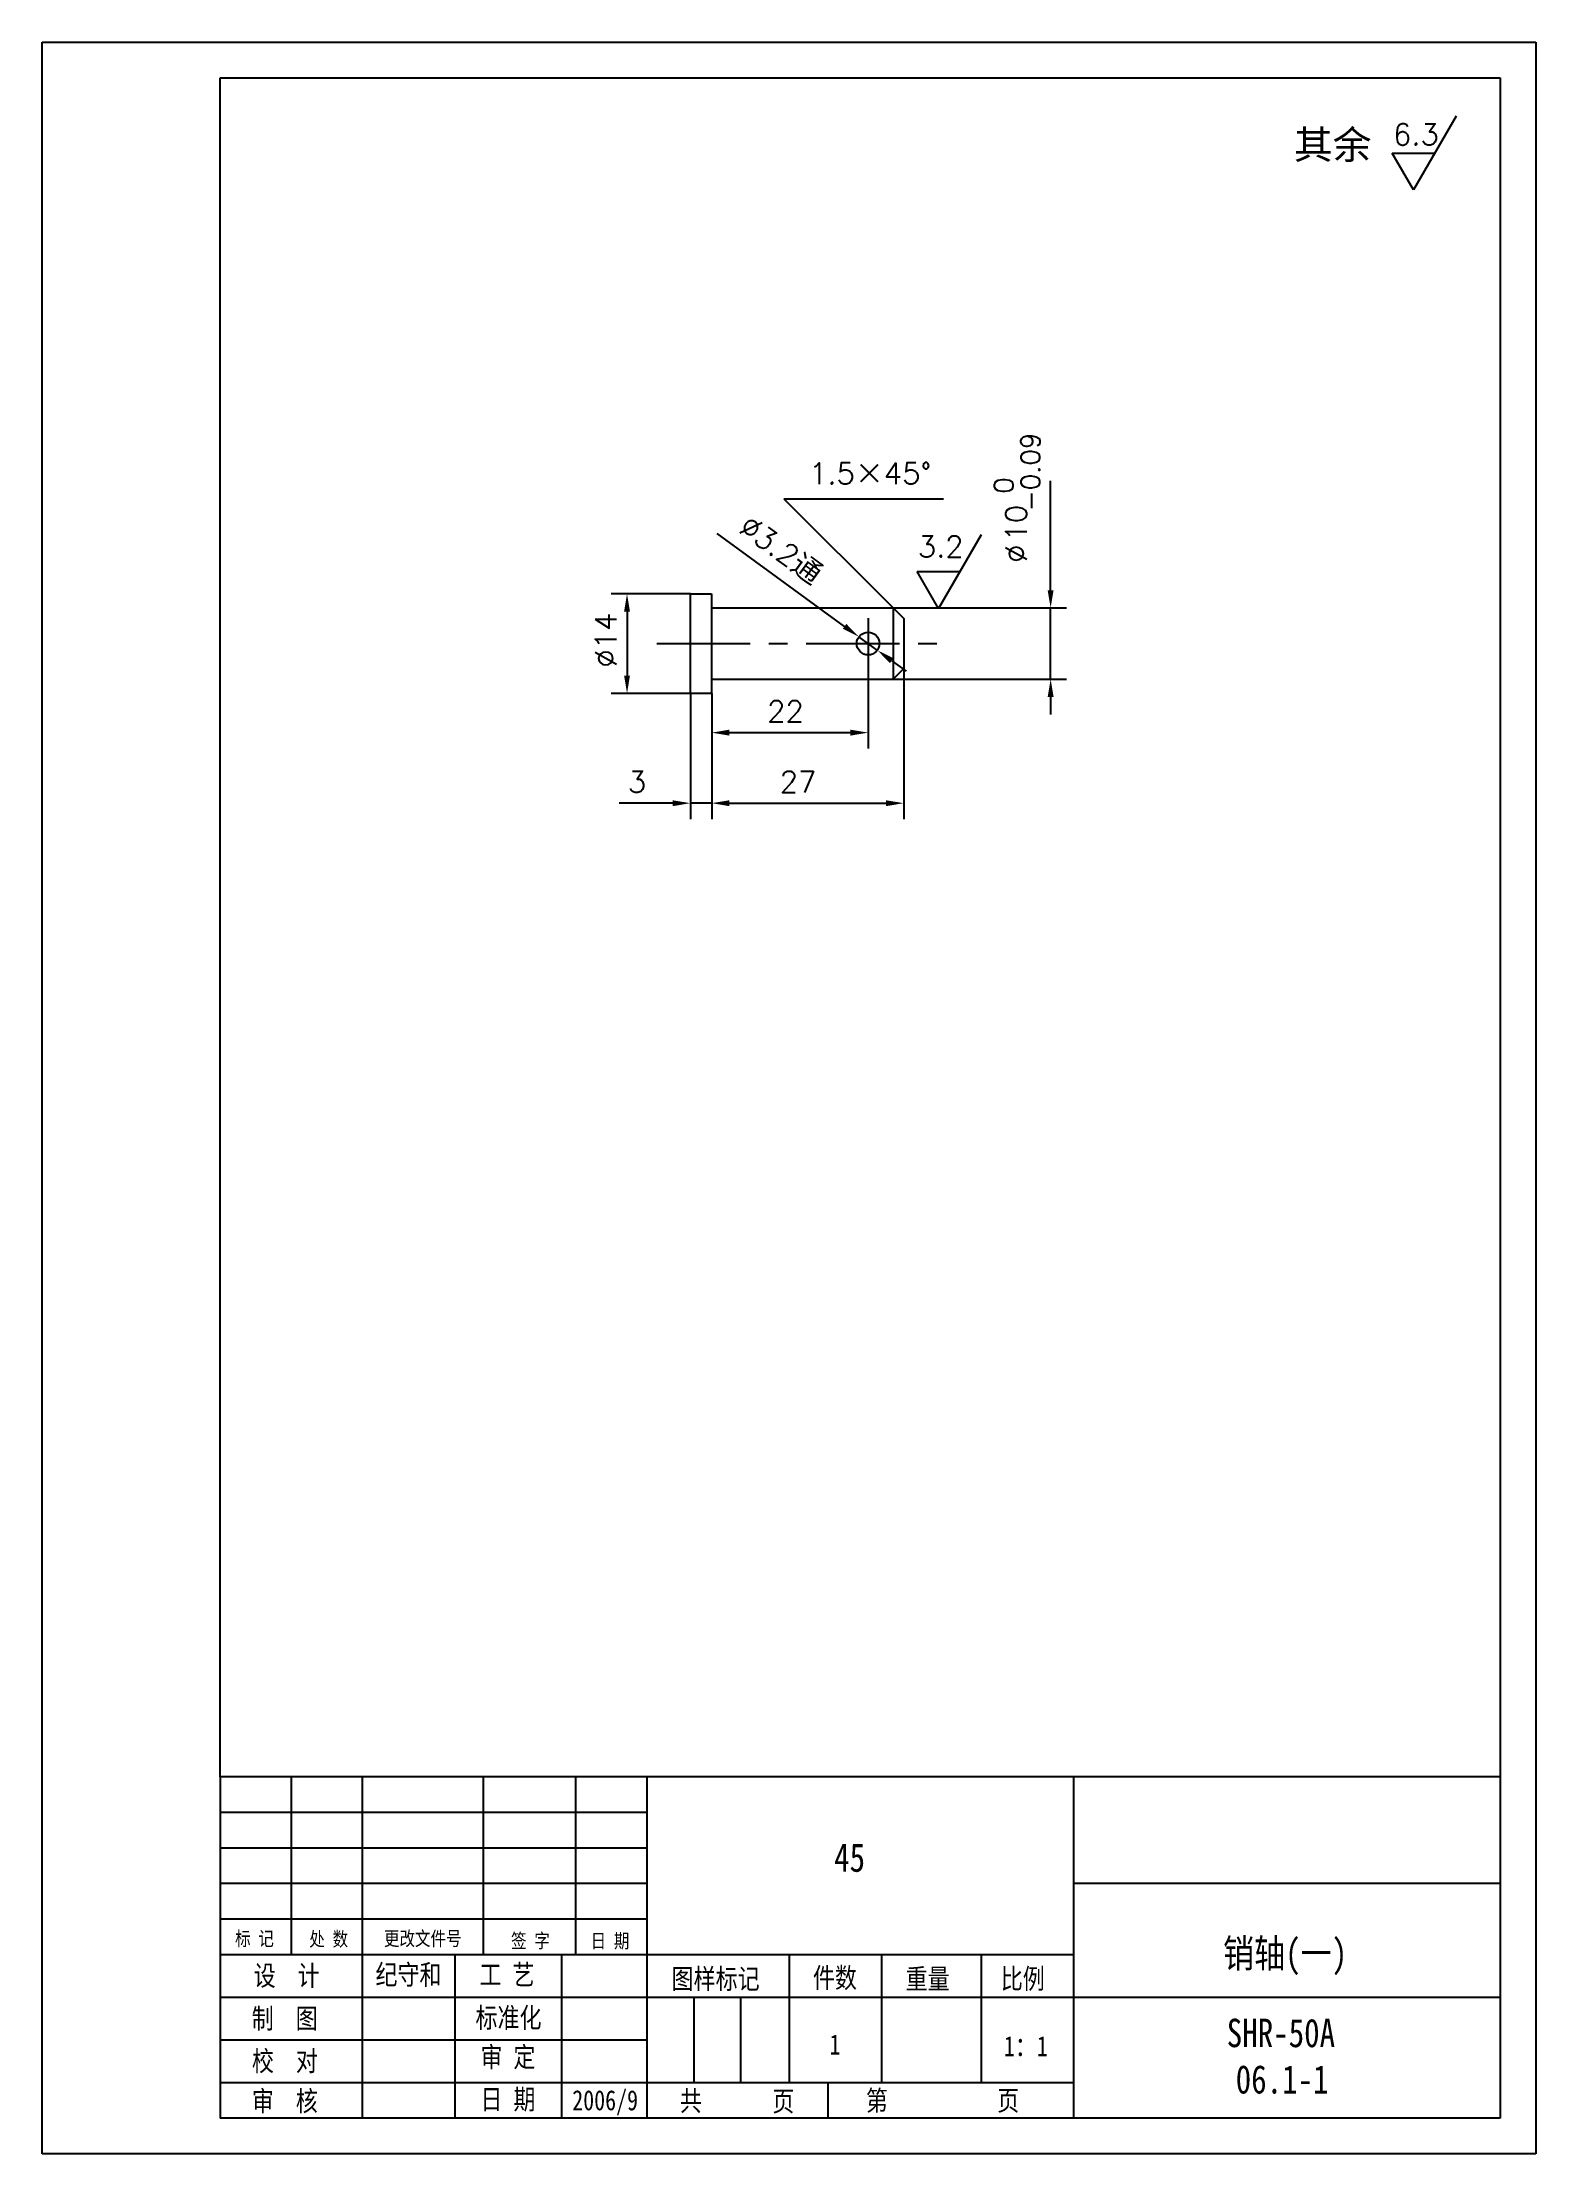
# Model space of a CAD drawing. Extents: x 346 to 556, y 136 to 433.
import ezdxf

# ---------------------------------------------------------------- set-up
doc = ezdxf.new("R2010")
doc.units = 0
doc.header["$LTSCALE"] = 10.5
doc.header["$MEASUREMENT"] = 0
doc.linetypes.add('CENTER', pattern=[2, 1.25, -0.25, 0.25, -0.25])
doc.layers.get('DEFPOINTS').update_dxf_attribs({"linetype": 'CONTINUOUS'})
doc.layers.add('PART', color=3, linetype='CONTINUOUS')
doc.layers.add('SMPEN_THICK', color=7, linetype='CONTINUOUS')
doc.styles.add('HZDX', font='', dxfattribs={"width": 0.8, "height": 7.5})
doc.styles.get("Standard").update_dxf_attribs({"font": 'txt.shx', "height": 3, "bigfont": 'hzfs.shx'})
doc.styles.get('HZDX').set_extended_font_data('SimSun')
doc.dimstyles.get("Standard").update_dxf_attribs({"dimtxt": 0.18, "dimasz": 0.18, "dimexe": 0.18, "dimexo": 0.0625, "dimgap": 0.09, "dimtad": 0, "dimtih": 1, "dimtoh": 1, "dimdec": 4, "dimzin": 0, "dimdsep": 46, "dimtxsty": 'Standard', "dimcen": 0.09, "dimadec": 0, "dimazin": 0, "dimtfac": 1, "dimtdec": 4, "dimtofl": 0, "dimtmove": 0, "dimatfit": 3, "dimfxl": 1, "dimtolj": 1, "dimtzin": 0, "dimarcsym": 0})

# ---------------------------------------------------------------- blocks, each defined once
blk = doc.blocks.new('*D5')
at = {"layer": 'DEFPOINTS', "color": 0, "transparency": 16777216}
for p in [(437.43, 355.07), (428.53, 341.07), (437.43, 341.07)]:
    blk.add_point(p, dxfattribs=at)
at = {"layer": 'SMPEN_THICK', "color": 2, "lineweight": -2, "transparency": 16777216}
for p, q in [((437.43, 355.07), (426.28, 355.07)), ((428.53, 352.57), (428.53, 343.57)), ((437.43, 341.07), (426.28, 341.07))]:
    blk.add_line(p, q, dxfattribs=at)
at = {"layer": 'SMPEN_THICK', "color": 2, "transparency": 16777216}
for points in [[(428.11, 352.57), (428.94, 352.57), (428.53, 355.07)], [(428.11, 343.57), (428.94, 343.57), (428.53, 341.07)]]:
    blk.add_solid(points, dxfattribs=at)
at = {"layer": 'SMPEN_THICK', "color": 2, "transparency": 16777216, "insert": (425.53, 348.55), "char_height": 3, "attachment_point": 5, "rotation": 90}
blk.add_mtext('\\A1;%%c14', dxfattribs=at)
blk = doc.blocks.new('*D6')
at = {"layer": 'DEFPOINTS', "color": 0, "transparency": 16777216}
for p in [(437.43, 341.07), (440.43, 341.07), (440.43, 325.62)]:
    blk.add_point(p, dxfattribs=at)
at = {"layer": 'SMPEN_THICK', "color": 2, "lineweight": -2, "transparency": 16777216}
for p, q in [((437.43, 341.07), (437.43, 323.37)), ((440.43, 341.07), (440.43, 323.37)), ((434.93, 325.62), (427.43, 325.62)), ((440.43, 325.62), (437.43, 325.62)), ((442.93, 325.62), (445.43, 325.62))]:
    blk.add_line(p, q, dxfattribs=at)
at = {"layer": 'SMPEN_THICK', "color": 2, "transparency": 16777216}
for points in [[(434.93, 326.03), (434.93, 325.2), (437.43, 325.62)], [(442.93, 326.03), (442.93, 325.2), (440.43, 325.62)]]:
    blk.add_solid(points, dxfattribs=at)
at = {"layer": 'SMPEN_THICK', "color": 2, "transparency": 16777216, "insert": (429.93, 328.62), "char_height": 3, "attachment_point": 5}
blk.add_mtext('\\A1;3', dxfattribs=at)
blk = doc.blocks.new('*D7')
at = {"layer": 'DEFPOINTS', "color": 0, "transparency": 16777216}
for p in [(462.43, 344.2), (440.43, 341.07), (462.43, 335.54)]:
    blk.add_point(p, dxfattribs=at)
at = {"layer": 'SMPEN_THICK', "color": 2, "lineweight": -2, "transparency": 16777216}
for p, q in [((462.43, 344.2), (462.43, 333.29)), ((440.43, 341.07), (440.43, 333.29)), ((442.93, 335.54), (459.93, 335.54))]:
    blk.add_line(p, q, dxfattribs=at)
at = {"layer": 'SMPEN_THICK', "color": 2, "transparency": 16777216}
for points in [[(442.93, 335.96), (442.93, 335.12), (440.43, 335.54)], [(459.93, 335.96), (459.93, 335.12), (462.43, 335.54)]]:
    blk.add_solid(points, dxfattribs=at)
at = {"layer": 'SMPEN_THICK', "color": 2, "transparency": 16777216, "insert": (450.81, 338.54), "char_height": 3, "attachment_point": 5}
blk.add_mtext('\\A1;22', dxfattribs=at)
blk = doc.blocks.new('*D8')
at = {"layer": 'DEFPOINTS', "color": 0, "transparency": 16777216}
for p in [(467.43, 344.57), (440.43, 341.07), (467.43, 325.62)]:
    blk.add_point(p, dxfattribs=at)
at = {"layer": 'SMPEN_THICK', "color": 2, "lineweight": -2, "transparency": 16777216}
for p, q in [((467.43, 344.57), (467.43, 323.37)), ((440.43, 341.07), (440.43, 323.37)), ((442.93, 325.62), (464.93, 325.62))]:
    blk.add_line(p, q, dxfattribs=at)
at = {"layer": 'SMPEN_THICK', "color": 2, "transparency": 16777216}
for points in [[(442.93, 326.03), (442.93, 325.2), (440.43, 325.62)], [(464.93, 326.03), (464.93, 325.2), (467.43, 325.62)]]:
    blk.add_solid(points, dxfattribs=at)
at = {"layer": 'SMPEN_THICK', "color": 2, "transparency": 16777216, "insert": (452.57, 328.62), "char_height": 3, "attachment_point": 5}
blk.add_mtext('\\A1;27', dxfattribs=at)
blk = doc.blocks.new('*D9')
at = {"layer": 'DEFPOINTS', "color": 0, "transparency": 16777216}
for p in [(461.13, 349.02), (463.72, 347.13)]:
    blk.add_point(p, dxfattribs=at)
at = {"layer": 'SMPEN_THICK', "color": 2, "lineweight": -2, "transparency": 16777216}
for p, q in [((459.11, 350.49), (441.18, 363.55)), ((463.72, 347.13), (461.13, 349.02)), ((465.74, 345.66), (467.76, 344.19))]:
    blk.add_line(p, q, dxfattribs=at)
at = {"layer": 'SMPEN_THICK', "color": 2, "transparency": 16777216}
for points in [[(459.36, 350.83), (458.87, 350.15), (461.13, 349.02)], [(465.99, 346), (465.5, 345.32), (463.72, 347.13)]]:
    blk.add_solid(points, dxfattribs=at)
at = {"layer": 'SMPEN_THICK', "color": 2, "transparency": 16777216, "insert": (450.12, 361.16), "char_height": 3, "attachment_point": 5, "rotation": 323.9238}
blk.add_mtext('\\A1;∅3.2{\\f宋体|b0|i0|c134|p2;通}', dxfattribs=at)

msp = doc.modelspace()

# ---------------------------------------------------------------- linework, layer by layer
at = {"layer": 'PART', "color": 6, "linetype": 'Continuous'}
for p, q in [((346.30103, 432.65178), (556.30103, 432.65178)), ((556.30103, 432.65178), (556.30103, 135.65178)), ((556.30103, 135.65178), (346.30103, 135.65178))]:
    msp.add_line(p, q, dxfattribs=at)
at = {"layer": 'PART', "color": 5, "linetype": 'Continuous'}
for p, q in [((371.30103, 427.65178), (551.30103, 427.65178)), ((551.30103, 427.65178), (551.30103, 140.65178)), ((371.30103, 188.65178), (371.30103, 140.65178)), ((551.30103, 140.65178), (371.30103, 140.65178))]:
    msp.add_line(p, q, dxfattribs=at)
at = {"layer": 'PART', "linetype": 'Continuous'}
for p, q in [((381.30103, 188.65178), (381.30103, 163.65178)), ((391.30103, 188.65178), (391.30103, 140.65178)), ((408.30103, 188.65178), (408.30103, 163.65178)), ((421.30103, 188.65178), (421.30103, 163.65178)), ((431.30103, 188.65178), (431.30103, 140.65178)), ((491.30103, 188.65178), (491.30103, 140.65178)), ((551.30103, 173.65178), (491.30103, 173.65178)), ((404.30103, 163.65178), (404.30103, 140.65178)), ((419.30103, 163.65178), (419.30103, 140.65178)), ((451.30103, 163.65178), (451.30103, 145.65178)), ((464.30103, 163.65178), (464.30103, 145.65178)), ((478.30103, 163.65178), (478.30103, 145.65178)), ((437.90103, 157.65178), (437.90103, 145.65178)), ((444.50103, 157.65178), (444.50103, 145.65178)), ((551.30103, 157.65178), (491.30103, 157.65178)), ((456.7788, 145.65178), (456.7788, 140.65178))]:
    msp.add_line(p, q, dxfattribs=at)
at = {"layer": 'SMPEN_THICK', "color": 6}
msp.add_line((346.30103, 135.65178), (346.30103, 432.65178), dxfattribs=at)
at = {"layer": 'SMPEN_THICK', "color": 5}
for p, q in [((371.30103, 188.65178), (371.30103, 427.65178)), ((437.42714, 355.07425), (437.42714, 341.07425)), ((437.42714, 355.07425), (440.42714, 355.07425)), ((440.42714, 355.07425), (440.42714, 341.07425)), ((440.42714, 353.07425), (465.92714, 353.07425)), ((465.92714, 353.07425), (467.42714, 351.57425)), ((465.92714, 353.07425), (465.92714, 343.07425)), ((467.42714, 351.57425), (467.42714, 344.57425)), ((465.92714, 343.07425), (467.42714, 344.57425)), ((440.42714, 343.07425), (465.92714, 343.07425)), ((437.42714, 341.07425), (440.42714, 341.07425)), ((551.30103, 188.65178), (371.30103, 188.65178))]:
    msp.add_line(p, q, dxfattribs=at)
at = {"layer": 'SMPEN_THICK'}
for p, q in [((545.11181, 422.26201), (539.11181, 411.86971)), ((539.11181, 411.86971), (536.11181, 417.06586)), ((536.11181, 417.06586), (542.11181, 417.06586)), ((450.55706, 368.44433), (473.04742, 368.44433)), ((450.55706, 368.44433), (465.92714, 353.07425)), ((478.30116, 363.38618), (472.30116, 352.99387)), ((472.30116, 352.99387), (469.30116, 358.19003)), ((469.30116, 358.19003), (475.30116, 358.19003)), ((431.30103, 183.65178), (371.30103, 183.65178)), ((431.30103, 178.65178), (371.30103, 178.65178)), ((431.30103, 173.65178), (371.30103, 173.65178)), ((431.30103, 168.65178), (371.30103, 168.65178)), ((491.30103, 163.65178), (371.30103, 163.65178)), ((491.30103, 157.65178), (371.30103, 157.65178)), ((431.30103, 151.65178), (371.30103, 151.65178)), ((491.30103, 145.65178), (371.30103, 145.65178))]:
    msp.add_line(p, q, dxfattribs=at)
at = {"layer": 'SMPEN_THICK', "color": 2}
for p, q in [((488.08949, 355.57425), (488.08949, 370.97425)), ((465.92714, 353.07425), (490.33949, 353.07425)), ((488.08949, 343.07425), (488.08949, 353.07425)), ((465.92714, 343.07425), (490.33949, 343.07425)), ((488.08949, 340.57425), (488.08949, 338.07425))]:
    msp.add_line(p, q, dxfattribs=at)
at = {"layer": 'SMPEN_THICK', "color": 1, "linetype": 'CENTER'}
for p, q in [((462.42714, 351.63356), (462.42714, 344.1992)), ((432.71903, 348.07425), (472.20633, 348.07425))]:
    msp.add_line(p, q, dxfattribs=at)
at = {"layer": 'SMPEN_THICK', "color": 5}
msp.add_circle((462.42714, 348.07425), 1.6, dxfattribs=at)
at = {"layer": 'SMPEN_THICK', "color": 2}
for points in [[(487.67283, 355.57425), (488.50616, 355.57425), (488.08949, 353.07425)], [(487.67283, 340.57425), (488.50616, 340.57425), (488.08949, 343.07425)]]:
    msp.add_solid(points, dxfattribs=at)

# ---------------------------------------------------------------- texts
for s, height, p in [('-0.09', 2.7, (486.58949, 366.62939)), ('0', 2.7, (482.84249, 369.14257)), ('10', 3, (484.75729, 362.43783)), ('∅', 3, (484.75729, 359.43783))]:
    msp.add_text(s, height=height, rotation=90, dxfattribs=at).set_placement(p)
at = {"layer": 'SMPEN_THICK', "style": 'HZDX', "width": 0.8}
for s, height, p in [('45', 4, (457.64342, 175.31788)), ('标 记', 2, (373.41785, 164.92232)), ('处 数', 2, (383.86005, 164.85827)), ('更改文件号', 2, (394.34956, 164.92321)), ('签 字', 2, (412.21354, 164.61907)), ('日 期', 2, (423.40237, 164.59729)), ('销轴(一) ', 4, (512.34185, 161.84234)), ('设  计', 2.835, (376.03765, 159.29701)), ('纪守和', 2.835, (393.15394, 159.42856)), ('工 艺', 2.835, (407.77939, 159.43074)), ('图样标记', 2.835, (434.79808, 158.83978)), ('件数', 2.835, (454.66907, 158.9884)), ('重量', 2.835, (467.70016, 158.84021)), ('比例', 2.835, (481.08575, 158.8587)), ('制  图', 2.835, (375.75773, 153.26506)), ('标准化', 2.835, (407.21955, 153.37646)), ('SHR-50A', 4, (512.849, 150.64742)), ('1', 2.835, (456.98895, 149.60525)), ('1：1', 2.835, (481.51117, 149.37034)), ('校  对', 2.835, (375.78752, 147.28624)), ('审 定', 2.835, (407.91296, 147.84633)), ('06.1-1', 4, (514.11323, 144.12428)), ('审  核', 2.835, (375.77093, 141.65875)), ('日 期', 2.835, (407.91731, 141.89501)), ('2006/9', 2.835, (420.82035, 141.76347)), ('共', 2.835, (435.95104, 141.68389)), ('页', 2.835, (448.95902, 141.61904)), ('第', 2.835, (462.11868, 141.72086)), ('页', 2.835, (480.58402, 141.72086))]:
    msp.add_text(s, height=height, dxfattribs=at).set_placement(p)
at = {"layer": 'SMPEN_THICK', "attachment_point": 1}
for s, insert, char_height, width in [('{\\f宋体|b0|i0|c134|p2;其余}', (522.29038, 420.2346), 4, 27.8929), ('6.3', (536.23959, 421.1943), 3, 6.0215), ('1.5{\\f宋体|b0|i0|c134|p2;×}45%%d', (454.13089, 373.51056), 3, 21.3267), ('3.2', (469.41503, 363.20856), 3, 6.0426)]:
    msp.add_mtext(s, dxfattribs=dict(at, insert=insert, char_height=char_height, width=width))

# ---------------------------------------------------------------- dimensions: what is measured, and where the dimension line sits
at = {"layer": 'SMPEN_THICK'}
dim = msp.add_diameter_dim_2p(p1=(463.72031, 347.13208), p2=(461.13396, 349.01643), text='<>{\\f宋体|b0|i0|c134|p2;通}', dimstyle='Standard', override={"dimtxt": 5, "dimasz": 2.5, "dimexe": 2.25, "dimexo": 0, "dimgap": 1.5, "dimtad": 1, "dimtih": 0, "dimtoh": 0, "dimzin": 8, "dimclrd": 2, "dimclre": 2, "dimclrt": 2, "dimtm": 0.115, "dimtfac": 0.66667, "dimtofl": 1, "dimatfit": 1, "dimtvp": 5, "dimtzin": 8}, dxfattribs=at)
dim.commit()
dim.dimension.update_dxf_attribs({"geometry": '*D9', "text_midpoint": (448.16099, 358.46822), "dimtype": 163})
dim = msp.add_linear_dim(base=(428.52764, 341.07425), p1=(437.42714, 355.07425), p2=(437.42714, 341.07425), angle=90, text='%%c<>', dimstyle='Standard', override={"dimtxt": 5, "dimasz": 2.5, "dimexe": 2.25, "dimexo": 0, "dimgap": 1.5, "dimtad": 1, "dimtih": 0, "dimtoh": 0, "dimzin": 8, "dimclrd": 2, "dimclre": 2, "dimclrt": 2, "dimtm": 0.115, "dimtfac": 0.66667, "dimtofl": 1, "dimatfit": 1, "dimtvp": 5, "dimtzin": 8}, dxfattribs=at)
dim.commit()
dim.dimension.update_dxf_attribs({"geometry": '*D5', "text_midpoint": (428.52764, 348.54693), "dimtype": 160})
for base, p1, p2, picture, middle in [((467.42714, 325.61772), (440.42714, 341.07425), (467.42714, 344.57425), '*D8', (452.57298, 325.61772)), ((462.42714, 335.53902), (440.42714, 341.07425), (462.42714, 344.1992), '*D7', (450.80819, 335.53902)), ((440.42714, 325.61772), (437.42714, 341.07425), (440.42714, 341.07425), '*D6', (429.92714, 325.61772))]:
    dim = msp.add_linear_dim(base=base, p1=p1, p2=p2, dimstyle='Standard', override={"dimtxt": 5, "dimasz": 2.5, "dimexe": 2.25, "dimexo": 0, "dimgap": 1.5, "dimtad": 1, "dimtih": 0, "dimtoh": 0, "dimzin": 8, "dimclrd": 2, "dimclre": 2, "dimclrt": 2, "dimtm": 0.115, "dimtfac": 0.66667, "dimtofl": 1, "dimatfit": 1, "dimtvp": 5, "dimtzin": 8}, dxfattribs=at)
    dim.commit()
    dim.dimension.update_dxf_attribs({"geometry": picture, "text_midpoint": middle, "dimtype": 160})

doc.saveas('drawing.dxf')
